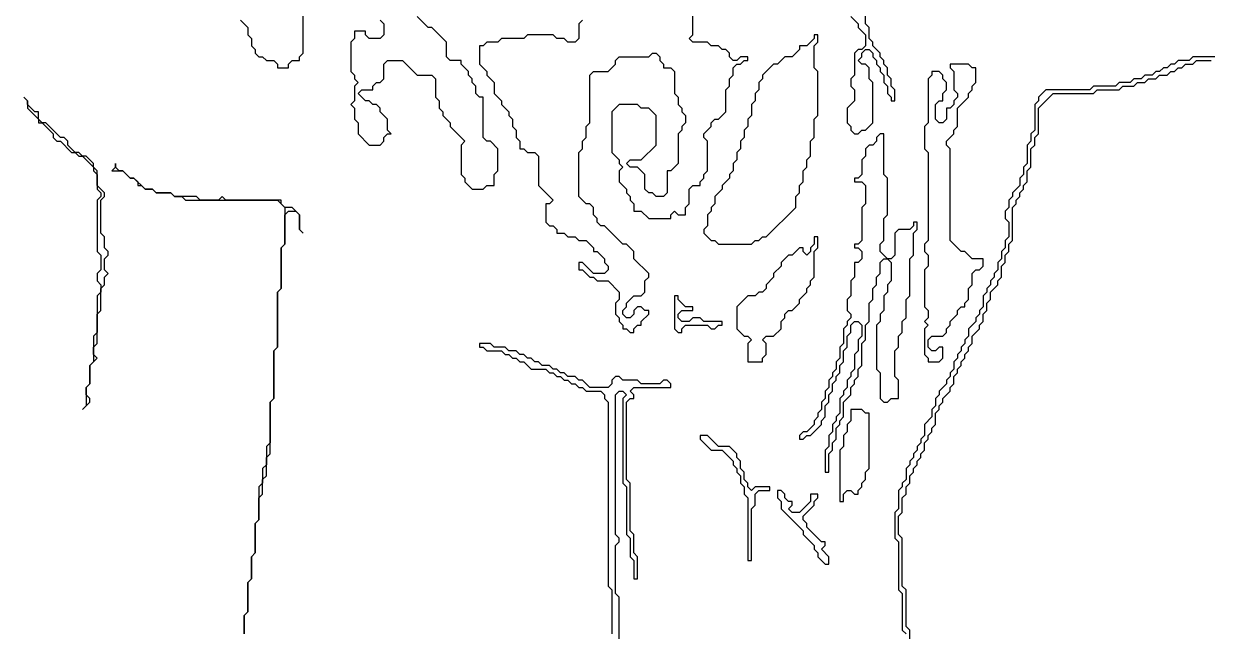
# Model space of a CAD drawing. Header units: metres. Extents: x 0 to 1000, y 0 to 1405.
# Drawn here: x 464 to 544.6, y 567.4 to 608.7 of the extents above; entities that cross this region are included whole.
import ezdxf

# ---------------------------------------------------------------- set-up
doc = ezdxf.new("R2010")
doc.units = ezdxf.units.M

msp = doc.modelspace()

# ---------------------------------------------------------------- linework, layer by layer
for points in [[(478.75, 609), (479.25, 608.5), (479.25, 608), (479.5, 607.75), (479.5, 607.25), (479.75, 607), (479.75, 606.75), (480, 606.5), (480.25, 606.5), (480.5, 606.25), (481, 606.25), (481.25, 606), (481.25, 605.75), (482, 605.75), (482, 606), (482.25, 606.25), (482.75, 606.25), (482.75, 606.5), (483, 606.75), (483, 610.75)], [(520.25, 609.25), (520.75, 608.75), (520.75, 608.5), (521.25, 608), (521.25, 607.25), (521, 607), (520.75, 607), (520.5, 606.75), (520.5, 605.25), (520.25, 605), (520.25, 604.5), (520.5, 604.25), (520.5, 603.5), (520, 603), (520, 602), (520.25, 601.75), (520.25, 601.5), (520.5, 601.25), (520.75, 601.25), (521, 601.5), (521.25, 601.5), (521.75, 602), (521.75, 604.75), (521.5, 605), (521.5, 605.75), (521.25, 606), (521, 606), (520.75, 606.25), (521, 606.5), (521, 606.75), (521.25, 607), (521.5, 607), (521.75, 606.75), (521.75, 606.5), (522, 606.25), (522, 606), (522.25, 605.75), (522.25, 605.5), (522.5, 605.25), (522.5, 604.75), (522.75, 604.5), (522.75, 604), (523, 603.75), (523, 603.5), (523.25, 603.5), (523.25, 604.25), (523, 604.5), (523, 605), (522.75, 605.25), (522.75, 605.75), (522.5, 606), (522.5, 606.25), (522.25, 606.5), (522.25, 606.75), (521.75, 607.25), (521.75, 607.5), (521.5, 607.75), (521.5, 608.5), (521.25, 608.75), (521.25, 611)], [(488.25, 609), (488.5, 608.75), (488.5, 608), (488.25, 607.75), (487.5, 607.75), (487.25, 608), (487.25, 608.25), (486.5, 608.25), (486.5, 607.75), (486.25, 607.5), (486.25, 605.5), (486.5, 605.25), (486.5, 605), (486.75, 604.75), (486.5, 604.5), (486.5, 603.5), (486.25, 603.25), (486.5, 603), (486.5, 602.25), (486.75, 602), (486.75, 601.25), (487.5, 600.5), (488.25, 600.5), (488.5, 600.75), (488.5, 601), (488.75, 601.25), (489, 601.25), (488.75, 601.5), (488.75, 602.25), (488.25, 602.75), (488.25, 603), (488, 603.25), (487.75, 603.25), (487.5, 603.5), (487.25, 603.5), (486.75, 604), (487, 604.25), (487.75, 604.25), (487.75, 604.5), (488, 604.75), (488.25, 604.75), (488.5, 605), (488.5, 606), (488.75, 606.25), (489.75, 606.25), (490.75, 605.25), (491.75, 605.25), (492, 605), (492, 603.75), (492.25, 603.5), (492.25, 603), (492.5, 602.75), (492.5, 602.5), (493, 602), (493, 601.75), (494, 600.75), (493.75, 600.5), (493.75, 598.5), (494, 598.25), (494, 598), (494.5, 597.5), (495.25, 597.5), (495.5, 597.75), (496, 597.75), (496, 598.5), (496.25, 598.75), (496.25, 600.25), (495.75, 600.75), (495.5, 600.75), (495.25, 601), (495.25, 603.75), (495, 603.75), (494.75, 604), (494.75, 604.5), (494.5, 604.75), (494.5, 605), (494.25, 605.25), (494.25, 605.5), (493.75, 606), (493.75, 606.25), (493, 606.25), (492.75, 606.5), (492.75, 607.5), (491.75, 608.5), (491.5, 608.5), (490.75, 609.25)], [(502, 609), (501.75, 608.75), (501.75, 607.75), (501.5, 607.5), (501, 607.5), (500.75, 607.75), (500.25, 607.75), (500, 608), (498.25, 608), (498, 607.75), (496.5, 607.75), (496.25, 607.5), (495.5, 607.5), (495.25, 607.25), (495, 607.25), (495, 606), (495.5, 605.5), (495.5, 605.25), (496, 604.75), (496, 604), (496.5, 603.5), (496.5, 603.25), (497, 602.75), (497, 602.5), (497.25, 602.25), (497.25, 601.75), (497.5, 601.5), (497.5, 601), (497.75, 600.75), (497.75, 600.25), (498, 600.25), (498.25, 600), (498.75, 600), (499, 599.75), (499, 597.75), (500, 596.75), (499.75, 596.5), (499.5, 596.5), (499.5, 595.25), (499.75, 595), (500, 595), (500.25, 594.75), (500.25, 594.5), (500.75, 594.5), (501, 594.25), (501.5, 594.25), (501.75, 594), (502.25, 594), (502.75, 593.5), (502.75, 593.25), (503, 593.25), (503.5, 592.75), (503.5, 592.5), (503.75, 592.25), (503.75, 592), (503.5, 591.75), (502.75, 591.75), (502, 592.5), (501.75, 592.5), (501.75, 592), (502, 592), (502.5, 591.5), (502.75, 591.5), (503, 591.25), (503.75, 591.25), (504.5, 590.5), (504.5, 590), (504.25, 589.75), (504.25, 589), (504.5, 588.75), (504.5, 588.5), (504.75, 588.25), (504.75, 588), (505, 588), (505.25, 587.75), (505.5, 587.75), (505.5, 588), (505.75, 588.25), (506, 588.25), (506, 588.5), (506.5, 589), (506.5, 589.25), (506.25, 589.25), (506, 589.5), (505.75, 589.5), (505.5, 589.25), (505.5, 589), (505.25, 588.75), (505, 588.75), (504.75, 589), (504.75, 589.25), (505, 589.5), (505, 589.75), (505.5, 590.25), (506, 590.25), (506.25, 590.5), (506.25, 591.25), (506.5, 591.5), (506.5, 591.75), (505.5, 592.75), (505.5, 593.25), (505, 593.75), (504.75, 593.75), (503.5, 595), (503.25, 595), (503, 595.25), (503, 595.5), (502.75, 595.75), (502.75, 596.25), (502.5, 596.5), (502.25, 596.5), (501.75, 597), (501.75, 600), (502, 600.25), (502, 600.75), (502.25, 601), (502.25, 601.75), (502.5, 602), (502.5, 605.25), (502.75, 605.5), (503.75, 605.5), (504.25, 606), (504.25, 606.25), (504.5, 606.5), (506.5, 606.5), (506.75, 606.75), (507, 606.75), (507.25, 606.5), (507.25, 606.25), (507.5, 606), (507.5, 605.75), (508, 605.75), (508.25, 605.5), (508.25, 604), (508.5, 603.75), (508.5, 603.25), (508.75, 603), (508.75, 602.75), (509, 602.5), (509, 602), (508.75, 601.75), (508.75, 601.5), (508.5, 601.25), (508.5, 599.25), (508, 598.75), (507.75, 598.75), (507.75, 597.25), (507.5, 597), (507, 597), (506.75, 597.25), (506.5, 597.25), (506.25, 597.5), (506.25, 598.5), (505.75, 599), (505.25, 599), (505, 599.25), (505.25, 599.5), (506, 599.5), (507, 600.5), (507, 602.5), (506.5, 603), (506, 603), (505.75, 603.25), (504.5, 603.25), (504, 602.75), (504, 600), (504.5, 599.5), (504.5, 599.25), (504.75, 599), (504.5, 598.75), (504.5, 598), (505, 597.5), (505, 597.25), (505.25, 597), (505.25, 596.75), (505.5, 596.5), (505.5, 596), (506, 596), (506.5, 595.5), (508, 595.5), (508, 595.75), (508.25, 596), (508.5, 595.75), (509, 595.75), (509, 596.25), (509.25, 596.5), (509.25, 597.5), (509.5, 597.75), (510, 597.75), (510, 598), (510.25, 598.25), (510.25, 598.5), (510.5, 598.75), (510.5, 600.75), (510.25, 601), (510.25, 601.25), (510.75, 601.75), (510.75, 602), (511, 602.25), (511.25, 602.25), (511.75, 602.75), (511.75, 604.25), (512, 604.5), (512, 605), (512.25, 605.25), (512.25, 605.75), (512.5, 606), (512.75, 606), (513, 606.25), (513.25, 606.25), (513.25, 606.5), (512.75, 606.5), (512.5, 606.25), (512.25, 606.25), (512, 606.5), (512, 606.75), (511.75, 607), (511.5, 607), (511.25, 607.25), (510.75, 607.25), (510.5, 607.5), (509.5, 607.5), (509.25, 607.75), (509.5, 608), (509.5, 609.5)], [(545, 606.5), (543.5, 606.5), (543.25, 606.25), (542.5, 606.25), (542.25, 606), (542, 606), (541.75, 605.75), (541.5, 605.75), (541.25, 605.5), (541, 605.5), (540.75, 605.25), (540.25, 605.25), (540, 605), (539.5, 605), (539.25, 604.75), (538.5, 604.75), (538.25, 604.5), (536.75, 604.5), (536.5, 604.25), (533.5, 604.25), (533, 603.75), (533, 603.5), (532.75, 603.25), (532.75, 601.5), (532.5, 601.25), (532.5, 600.75), (532.25, 600.5), (532.25, 599.25), (532, 599), (532, 598.5), (531.75, 598.25), (531.75, 597.75), (531.25, 597.25), (531.25, 597), (531, 596.75), (531, 596.25), (530.75, 596), (530.75, 595.5), (531, 595.25), (531, 594.25), (530.75, 594), (530.75, 593.5), (530.5, 593.25), (530.5, 592.75), (530.25, 592.5), (530.25, 592), (530, 591.75), (530, 591.5), (529.75, 591.25), (529.75, 591), (529.5, 590.75), (529.5, 590.5), (529.25, 590.25), (529.25, 589.5), (529, 589.25), (529, 589), (528.75, 588.75), (528.75, 588.5), (528.25, 588), (528.25, 587.5), (528, 587.25), (528, 587), (527.75, 586.75), (527.75, 586.5), (527.5, 586.25), (527.5, 586), (527.25, 585.75), (527.25, 585.25), (527, 585), (527, 584.75), (526.75, 584.5), (526.75, 584.25), (526.25, 583.75), (526.25, 583.5), (526, 583.25), (526, 582.75), (525.75, 582.5), (525.75, 582), (525.25, 581.5), (525.25, 580.75), (525, 580.5), (525, 580.25), (524.75, 580), (524.75, 579.75), (524.5, 579.5), (524.5, 579.25), (524.25, 579), (524.25, 578.75), (524, 578.5), (524, 577.75), (523.75, 577.5), (523.75, 577.25), (523.5, 577), (523.5, 575.75), (523.25, 575.5), (523.25, 573.75), (523.5, 573.5), (523.5, 570.25), (523.75, 570), (523.75, 567.5), (524, 567.25)], [(524.25, 564.75), (524.25, 567.5), (524, 567.75), (524, 570.25), (523.75, 570.5), (523.75, 573.75), (523.5, 574), (523.5, 575.25), (523.75, 575.5), (523.75, 576.5), (524, 576.75), (524, 577.25), (524.25, 577.5), (524.25, 578), (524.5, 578.25), (524.5, 578.5), (524.75, 578.75), (524.75, 579), (525, 579.25), (525, 579.5), (525.25, 579.75), (525.25, 580.25), (525.5, 580.5), (525.5, 580.75), (525.75, 581), (525.75, 581.25), (526, 581.5), (526, 582.25), (526.25, 582.5), (526.25, 582.75), (526.5, 583), (526.5, 583.25), (527, 583.75), (527, 584), (527.25, 584.25), (527.25, 584.75), (527.5, 585), (527.5, 585.25), (527.75, 585.5), (527.75, 585.75), (528, 586), (528, 586.25), (528.25, 586.5), (528.25, 586.75), (528.5, 587), (528.5, 587.5), (529, 588), (529, 588.25), (529.25, 588.5), (529.25, 589), (529.5, 589.25), (529.5, 589.75), (529.75, 590), (529.75, 590.5), (530.25, 591), (530.25, 591.25), (530.5, 591.5), (530.5, 592.25), (530.75, 592.5), (530.75, 593), (531, 593.25), (531, 593.75), (531.25, 594), (531.25, 596.25), (531.5, 596.5), (531.5, 596.75), (531.75, 597), (531.75, 597.25), (532, 597.5), (532, 597.75), (532.25, 598), (532.25, 598.75), (532.5, 599), (532.5, 600.25), (532.75, 600.5), (532.75, 601), (533, 601.25), (533, 603), (534, 604), (536.75, 604), (537, 604.25), (538.5, 604.25), (538.75, 604.5), (539.5, 604.5), (539.75, 604.75), (540.25, 604.75), (540.5, 605), (541, 605), (541.25, 605.25), (541.75, 605.25), (542, 605.5), (542.25, 605.5), (542.5, 605.75), (542.75, 605.75), (543, 606), (543.5, 606), (543.75, 606.25), (544.75, 606.25)], [(479, 567.25), (479, 568.5), (479.25, 568.75), (479.25, 570.75), (479.5, 571), (479.5, 572.5), (479.75, 572.75), (479.75, 574.75), (480, 575), (480, 576.5), (480.25, 576.75), (480.25, 577.75), (480.5, 578), (480.5, 579.25), (480.75, 579.5), (480.75, 583), (481, 583.25), (481, 586.5), (481.25, 586.75), (481.25, 590.5), (481.5, 590.75), (481.5, 593.5), (481.75, 593.75), (481.75, 595.75), (482, 596), (482.5, 596), (482.75, 595.75), (482.75, 594.75), (483, 594.5), (482.75, 594.75), (482.75, 595.75), (482.25, 596.25), (481.75, 596.25), (481.5, 596.5), (481.5, 596.75), (477.75, 596.75), (477.5, 597), (477.25, 596.75), (476, 596.75), (475.75, 597), (474.25, 597), (474, 597.25), (473, 597.25), (472.75, 597.5), (472.25, 597.5), (471.5, 598.25), (471.25, 598.25), (470.75, 598.75), (470.5, 598.75), (470.25, 599), (470.25, 599.25), (470.25, 599), (470, 598.75), (470.75, 598.75), (471.25, 598.25), (471.5, 598.25), (471.75, 598), (471.75, 597.75), (472, 597.75), (472.25, 597.5), (472.75, 597.5), (473, 597.25), (474, 597.25), (474.25, 597), (474.75, 597), (475, 596.75), (481.25, 596.75), (481.75, 596.25), (481.75, 593.75), (481.5, 593.5), (481.5, 590.75), (481.25, 590.5), (481.25, 586.75), (481, 586.5), (481, 583.25), (480.75, 583), (480.75, 580.25), (480.5, 580), (480.5, 578.75), (480.25, 578.5), (480.25, 577.5), (480, 577.25), (480, 575), (479.75, 574.75), (479.75, 572.75), (479.5, 572.5), (479.5, 571), (479.25, 570.75), (479.25, 568.75), (479, 568.5), (479, 567.25)], [(504.5, 566.75), (504.5, 569.75), (504.25, 570), (504.25, 573.25), (504.5, 573.5), (504.5, 573.75), (504.25, 574), (504.25, 583.5), (504.5, 583.75), (504.75, 583.75), (505, 583.5), (504.75, 583.25), (504.75, 577.5), (505, 577.25), (505, 574), (505.25, 573.75), (505.25, 572.5), (505.5, 572.25), (505.5, 571), (505.75, 571), (505.75, 572.5), (505.5, 572.75), (505.5, 574), (505.25, 574.25), (505.25, 577.5), (505, 577.75), (505, 583), (505.25, 583.25), (505.5, 583.25), (505.5, 583.5), (505.25, 583.75), (505.5, 584), (508, 584), (508, 584.25), (507.75, 584.5), (507.5, 584.5), (507.25, 584.25), (506, 584.25), (505.75, 584.5), (504.75, 584.5), (504.5, 584.75), (504.25, 584.75), (504, 584.5), (504, 584.25), (503.75, 584), (502.5, 584), (502, 584.5), (501.75, 584.5), (501.5, 584.75), (501, 584.75), (500.75, 585), (500.5, 585), (500.25, 585.25), (500, 585.25), (499.75, 585.5), (499.25, 585.5), (499, 585.75), (498.75, 585.75), (498.5, 586), (498.25, 586), (498, 586.25), (497.75, 586.25), (497.5, 586.5), (497, 586.5), (496.75, 586.75), (496, 586.75), (495.75, 587), (495, 587), (495, 586.75), (495.25, 586.75), (495.5, 586.5), (496.5, 586.5), (496.75, 586.25), (497, 586.25), (497.25, 586), (497.5, 586), (497.75, 585.75), (498, 585.75), (498.5, 585.25), (499.5, 585.25), (499.75, 585), (500, 585), (500.25, 584.75), (500.5, 584.75), (500.75, 584.5), (501, 584.5), (501.25, 584.25), (501.5, 584.25), (501.75, 584), (502, 584), (502.25, 583.75), (503.25, 583.75), (503.5, 583.5), (503.5, 583.25), (503.75, 583), (503.75, 570.5), (504, 570.25), (504, 567.25)]]:
    msp.add_lwpolyline(points)
for points in [[(517.75, 608), (517.75, 607.75), (517.25, 607.25), (516.75, 607.25), (516.75, 607), (516.25, 606.5), (515.75, 606.5), (515.25, 606), (515, 606), (514.25, 605.25), (514.25, 605), (514, 604.75), (514, 604.25), (513.75, 604), (513.75, 603.5), (513.5, 603.25), (513.5, 602.5), (513.25, 602.25), (513.25, 601.75), (513, 601.5), (513, 601), (512.75, 600.75), (512.75, 600.25), (512.5, 600), (512.5, 599.5), (512.25, 599.25), (512.25, 598.75), (512, 598.5), (512, 598.25), (511.5, 597.75), (511.5, 597.5), (511, 597), (511, 596.5), (510.75, 596.25), (510.75, 596), (510.5, 595.75), (510.5, 595), (510.25, 594.75), (510.25, 594.5), (510.75, 594), (511, 594), (511.25, 593.75), (513.5, 593.75), (513.75, 594), (514, 594), (514.25, 594.25), (514.5, 594.25), (516.5, 596.25), (516.5, 597), (516.75, 597.25), (516.75, 597.75), (517, 598), (517, 598.75), (517.25, 599), (517.25, 599.5), (517.5, 599.75), (517.5, 600.75), (517.75, 601), (517.75, 602.25), (518, 602.5), (518, 605.5), (517.75, 605.75), (517.75, 607.25), (518, 607.5), (518, 608)], [(527, 606), (527, 605.75), (527.25, 605.5), (527.25, 604.25), (527.5, 604), (527.5, 603.75), (527.25, 603.5), (527.25, 603.25), (527, 603), (526.75, 603), (526.75, 602.25), (526.5, 602), (526.25, 602), (526, 602.25), (526, 603.25), (526.25, 603.5), (526.5, 603.5), (526.5, 604), (526.75, 604.25), (526.75, 604.75), (526.5, 605), (526.5, 605.25), (526.25, 605.5), (525.75, 605.5), (525.75, 605.25), (525.5, 605), (525.5, 602), (525.25, 601.75), (525.25, 600.25), (525.5, 600), (525.5, 594), (525.25, 593.75), (525.25, 593.25), (525.5, 593), (525.5, 592.25), (525.25, 592), (525.25, 589.5), (525.5, 589.25), (525.5, 588.75), (525.25, 588.5), (525.5, 588.25), (525.25, 588), (525.25, 586.25), (525.5, 586), (525.5, 585.75), (526.25, 585.75), (526.5, 586), (526.5, 586.75), (526.25, 586.75), (526, 586.5), (525.75, 586.5), (525.5, 586.75), (525.5, 587.25), (525.75, 587.5), (526.5, 587.5), (526.75, 587.75), (526.75, 588), (527, 588.25), (527, 588.5), (527.5, 589), (527.5, 589.25), (527.75, 589.5), (528, 589.5), (528, 589.75), (528.25, 590), (528.25, 590.75), (528.5, 591), (528.5, 591.75), (528.75, 592), (529, 592), (529.25, 592.25), (529.25, 592.75), (528.5, 592.75), (528, 593.25), (527.75, 593.25), (527, 594), (527, 600.25), (526.75, 600.5), (526.75, 600.75), (527.25, 601.25), (527.25, 601.5), (527.5, 601.75), (527.5, 603), (528.25, 603.75), (528.25, 604), (528.5, 604.25), (528.5, 604.5), (528.75, 604.75), (528.75, 605.75), (528.5, 605.75), (528.25, 606)], [(464, 603.75), (464.25, 603.5), (464.25, 603), (465, 602.25), (465, 602), (465.25, 602), (466, 601.25), (466, 601), (466.25, 600.75), (466.5, 600.75), (467.25, 600), (467.5, 600), (467.75, 599.75), (468, 599.75), (468.75, 599), (468.75, 598.75), (469, 598.5), (469, 597.5), (469.25, 597.25), (469.25, 597), (469, 596.75), (469, 593.25), (469.25, 593), (469.25, 592), (469, 591.75), (469, 591.25), (469.25, 591), (469.25, 590.5), (469, 590.25), (469, 587.75), (468.75, 587.5), (468.75, 585.75), (468.5, 585.5), (468.5, 584.25), (468.25, 584), (468.25, 582.75), (468, 582.5), (468.5, 583), (468.5, 583.25), (468.25, 583.5), (468.25, 584), (468.5, 584.25), (468.5, 585.5), (469, 586), (468.75, 586.25), (468.75, 586.75), (469, 587), (469, 589), (469.25, 589.25), (469.25, 590.75), (469.5, 591), (469.5, 591.5), (469.75, 591.75), (469.5, 592), (469.5, 592.75), (469.75, 593), (469.75, 593.25), (469.5, 593.5), (469.5, 594.25), (469.25, 594.5), (469.25, 596.75), (469.5, 597), (469.5, 597.25), (469, 597.75), (469, 598.75), (468.75, 599), (468.75, 599.25), (468.25, 599.75), (468, 599.75), (467.75, 600), (467.5, 600), (467, 600.5), (467, 600.75), (466.75, 601), (466.5, 601), (465.5, 602), (465.25, 602), (465, 602.25), (465, 602.75), (464.75, 602.75), (464.25, 603.25), (464.25, 603.5)], [(522.25, 601.25), (522, 601), (522, 600.75), (521.75, 600.5), (521.5, 600.5), (521.25, 600.25), (521.25, 599.75), (521, 599.5), (521, 598.5), (520.75, 598.25), (520.5, 598.25), (520.5, 598), (521, 598), (521.25, 597.75), (521.25, 596.5), (521, 596.25), (521, 594), (520.75, 593.75), (520.5, 593.75), (520.5, 593.5), (520.75, 593.5), (521, 593.25), (521, 592.75), (520.75, 592.5), (520.5, 592.5), (520.5, 591.5), (520.25, 591.25), (520.25, 590.25), (520, 590), (520, 589.25), (520.25, 589), (520.25, 588.75), (520, 588.5), (520, 588.25), (519.75, 588), (519.75, 587), (519.5, 586.75), (519.5, 586), (519.25, 585.75), (519.25, 585.25), (519, 585), (519, 584.75), (518.75, 584.5), (518.75, 584), (518.5, 583.75), (518.5, 583.25), (518.25, 583), (518.25, 582.5), (518, 582.25), (518, 582), (517.75, 581.75), (517.75, 581.5), (517.25, 581), (517, 581), (516.75, 580.75), (516.75, 580.5), (517, 580.5), (517.25, 580.75), (517.5, 580.75), (518.25, 581.5), (518.25, 581.75), (518.5, 582), (518.5, 582.75), (518.75, 583), (518.75, 583.5), (519, 583.75), (519, 584.25), (519.25, 584.5), (519.25, 584.75), (519.5, 585), (519.5, 585.5), (519.75, 585.75), (519.75, 586.5), (520, 586.75), (520, 587.5), (520.25, 587.75), (520.25, 588.25), (520.5, 588.5), (520.75, 588.5), (521, 588.25), (521, 587.5), (520.75, 587.25), (520.75, 586.5), (520.5, 586.25), (520.5, 585.25), (520.25, 585), (520.25, 584.75), (520, 584.5), (520, 584), (519.75, 583.75), (519.75, 583.5), (519.5, 583.25), (519.5, 582.25), (519.25, 582), (519.25, 581.75), (519, 581.5), (519, 581), (518.75, 580.75), (518.75, 580), (518.5, 579.75), (518.5, 578.25), (518.75, 578.25), (518.75, 579.5), (519, 579.75), (519, 580.25), (519.25, 580.5), (519.25, 581.25), (519.5, 581.5), (519.5, 581.75), (519.75, 582), (519.75, 583), (520.25, 583.5), (520.25, 584), (520.5, 584.25), (520.5, 584.5), (520.75, 584.75), (520.75, 585.25), (521, 585.5), (521, 587), (521.25, 587.25), (521.25, 588.25), (521.5, 588.5), (521.5, 589.75), (521.75, 590), (521.75, 590.75), (522, 591), (522, 591.5), (522.25, 591.75), (522.25, 592.5), (522.5, 592.75), (522.75, 592.75), (523, 592.5), (523, 591.25), (522.75, 591), (522.75, 590.5), (522.5, 590.25), (522.5, 589.25), (522.25, 589), (522.25, 588.5), (522, 588.25), (522, 585.25), (522.25, 585), (522.25, 583.25), (522.5, 583), (522.75, 583), (523, 583.25), (523.5, 583.25), (523.5, 584.5), (523.25, 584.75), (523.25, 586.5), (523.5, 586.75), (523.5, 587.5), (523.75, 587.75), (523.75, 588.5), (524, 588.75), (524, 590), (524.25, 590.25), (524.25, 592.75), (524.5, 593), (524.5, 594.5), (524.75, 594.75), (524.75, 595.25), (524.5, 595.25), (524.5, 595), (524.25, 594.75), (523.5, 594.75), (523.25, 594.5), (523.25, 593), (523, 592.75), (522.75, 592.75), (522.25, 593.25), (522.25, 593.75), (522.5, 594), (522.5, 595.5), (522.75, 595.75), (522.75, 598.25), (522.5, 598.5), (522.5, 601.25)], [(517.75, 594.25), (517.75, 593.75), (517.5, 593.5), (517.5, 593.25), (517.25, 593), (517, 593.25), (517, 593.5), (516.75, 593.5), (516.25, 593), (516, 593), (515.5, 592.5), (515.5, 592.25), (515, 591.75), (515, 591.5), (514.5, 591), (514.5, 590.75), (514.25, 590.5), (514, 590.5), (513.75, 590.25), (513.25, 590.25), (512.5, 589.5), (512.5, 588), (513, 587.5), (513.25, 587.5), (513.5, 587.25), (513.25, 587), (513.25, 585.75), (514.25, 585.75), (514.25, 586), (514.5, 586.25), (514.5, 587), (514.25, 587.25), (514.5, 587.5), (515, 587.5), (515.5, 588), (515.5, 588.5), (515.75, 588.75), (515.75, 589), (516, 589.25), (516.25, 589.25), (516.75, 589.75), (516.75, 590), (517.25, 590.5), (517.25, 590.75), (517.5, 591), (517.5, 591.25), (517.75, 591.5), (517.75, 593.25), (518, 593.5), (518, 594.25)], [(508.25, 590.25), (508.25, 588), (508.5, 587.75), (508.75, 587.75), (508.75, 588), (509, 588.25), (510.5, 588.25), (510.75, 588), (511, 588), (511.25, 588.25), (511.5, 588.25), (511.5, 588.5), (510.25, 588.5), (510, 588.75), (509.5, 588.75), (509.25, 588.5), (508.75, 588.5), (508.5, 588.75), (508.5, 589), (508.75, 589.25), (509.5, 589.25), (509.5, 589.5), (509, 589.5), (508.5, 590), (508.5, 590.25)], [(520.25, 582.5), (520.25, 581.75), (520, 581.5), (520, 581), (519.75, 580.75), (519.75, 580), (519.5, 579.75), (519.5, 576.25), (519.75, 576.25), (519.75, 576.75), (520, 577), (520.25, 577), (520.5, 576.75), (520.75, 576.75), (520.75, 577), (521, 577.25), (521, 577.5), (521.25, 577.75), (521.25, 578.25), (521.5, 578.5), (521.5, 582.25), (521.25, 582.25), (521, 582.5)], [(510, 580.75), (510, 580.5), (510.75, 579.75), (511.5, 579.75), (512.25, 579), (512.25, 578.75), (512.5, 578.5), (512.5, 578.25), (512.75, 578), (512.75, 577.5), (513, 577.25), (513, 576.75), (513.25, 576.5), (513.25, 572.25), (513.5, 572.25), (513.5, 575.75), (513.75, 576), (513.75, 576.75), (514, 577), (514.75, 577), (514.75, 577.25), (513.75, 577.25), (513.5, 577), (513.25, 577.25), (513.25, 577.5), (513, 577.75), (513, 578.25), (512.75, 578.5), (512.75, 579), (512.5, 579.25), (512.5, 579.5), (512, 580), (511.25, 580), (510.5, 580.75)], [(515.25, 577), (515.25, 576.5), (515.5, 576.25), (515.5, 575.75), (517, 574.25), (517, 574), (517.75, 573.25), (517.75, 573), (518, 572.75), (518, 572.5), (518.5, 572), (518.75, 572), (518.75, 572.5), (518.25, 573), (518.5, 573.25), (518.5, 573.5), (518.25, 573.5), (517.25, 574.5), (517.25, 574.75), (517, 575), (517, 575.25), (517.75, 576), (517.75, 576.25), (518, 576.5), (518, 576.75), (517.5, 576.75), (517.5, 576.25), (516.75, 575.5), (516.25, 575.5), (516, 575.75), (516.25, 576), (516.25, 576.25), (516, 576.25), (515.75, 576.5), (515.75, 576.75), (515.5, 577)]]:
    msp.add_lwpolyline(points, close=True)

doc.saveas('drawing.dxf')
